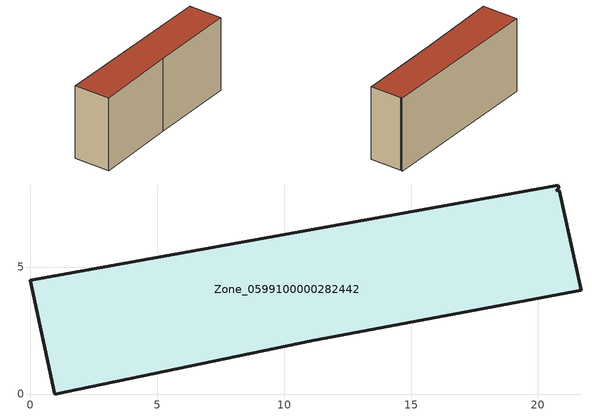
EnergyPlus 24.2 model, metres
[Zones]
Zone_0599100000282442
 floor ground (C_G): 20.72,8 20.84,8.02 21.71,4.08 11.09,2.09 0.96,0 0,4.49 20.79,8.23 20.81,8.12 z0
 wall outside (C_F): 20.79,8.23 0,4.49 0.96,0 11.09,2.09 21.71,4.08 20.84,8.02 20.72,8 20.81,8.12 20.79,8.23 z0:9.55
 roof outside (C_R): 20.81,8.12 20.79,8.23 0,4.49 0.96,0 11.09,2.09 21.71,4.08 20.84,8.02 20.72,8 z9.55
[BUILDING]
Pand.0599100000282442: North Axis=0; Terrain=City; Loads Convergence Tolerance Value=0.04; Temperature Convergence Tolerance Value=0.4; Solar Distribution=FullExterior; Maximum Number of Warmup Days=25; Minimum Number of Warmup Days=1
[Site:Location]
Rotterdam.The.Hague.AP_ZH_NLD Design_Conditions: Latitude=51.96; Longitude=4.45; Time Zone=1; Elevation=-4.5
[SITE:GROUNDTEMPERATURE:BUILDINGSURFACE]
18, 18, 18, 18, 18, 18, 18, 18, 18, 18, 18, 18
[MATERIAL] Thermal Absorptance=0.9; Solar Absorptance=0.7; Visible Absorptance=0.7
Name | Roughness | Thickness | Conductivity | Density | Specific Heat
G.TI.1946 | MediumSmooth | 0.15 | 1 | 540 | 1210
F.TI.1946 | Rough | 0.3 | 0.857143 | 1920 | 840
R.TI.1946 | MediumRough | 0.2 | 0.1 | 1500 | 1000
[CONSTRUCTION]
C_G: G.TI.1946
C_F: F.TI.1946
C_R: R.TI.1946
[ZONE]
Zone_0599100000282442: Type=1; Multiplier=1; Ceiling Height=Autocalculate; Volume=Autocalculate; Floor Area=autocalculate; Part of Total Floor Area=Yes
[ZONEINFILTRATION:DESIGNFLOWRATE]
Infil_Zone_0599100000282442: Zone or ZoneList or Space or SpaceList=Zone_0599100000282442; Schedule=AlwaysOn; Design Flow Rate Calculation Method=Flow/Area; Flow Rate per Floor Area=0.003; Constant Term Coefficient=1; Temperature Term Coefficient=0; Velocity Term Coefficient=0; Velocity Squared Term Coefficient=0
[HVACTEMPLATE:ZONE:IDEALLOADSAIRSYSTEM]
Zone_0599100000282442: Maximum Heating Supply Air Temperature=50; Minimum Cooling Supply Air Temperature=13; Maximum Heating Supply Air Humidity Ratio=0.0156; Minimum Cooling Supply Air Humidity Ratio=0.0077; Heating Limit=NoLimit; Cooling Limit=NoLimit; Dehumidification Control Type=ConstantSensibleHeatRatio; Cooling Sensible Heat Ratio=0.7; Dehumidification Setpoint=60; Humidification Control Type=None; Humidification Setpoint=30; Outdoor Air Method=None; Outdoor Air Flow Rate per Person=0.00944; Outdoor Air Flow Rate per Zone Floor Area=0; Outdoor Air Flow Rate per Zone=0; Demand Controlled Ventilation Type=None; Outdoor Air Economizer Type=NoEconomizer; Heat Recovery Type=None; Sensible Heat Recovery Effectiveness=0.7; Latent Heat Recovery Effectiveness=0.65
[ZONECONTROL:THERMOSTAT]
ThermostatControl_Zone_0599100000282442: Zone or ZoneList=Zone_0599100000282442; Control Type Schedule=DualSetpointControlType; Control 1=Thermostat_Zone_0599100000282442; Temperature Difference Between Cutout And Setpoint=0
[THERMOSTATSETPOINT:DUALSETPOINT]
Thermostat_Zone_0599100000282442: Heating Setpoint Temperature Schedule=HeatingSetpoint_Zone_0599100000282442; Cooling Setpoint Temperature Schedule=CoolingSetpoint_Zone_0599100000282442
[SCHEDULE:COMPACT]
HeatingSetpoint_Zone_0599100000282442: Through: 12/31, For: AllDays, Until: 24:00, 21
CoolingSetpoint_Zone_0599100000282442: Through: 12/31, For: AllDays, Until: 24:00, 24
DualSetpointControlType: Through: 12/31, For: AllDays, Until: 24:00, 4
AlwaysOn: Through: 12/31, For: AllDays, Until: 24:00, 1
